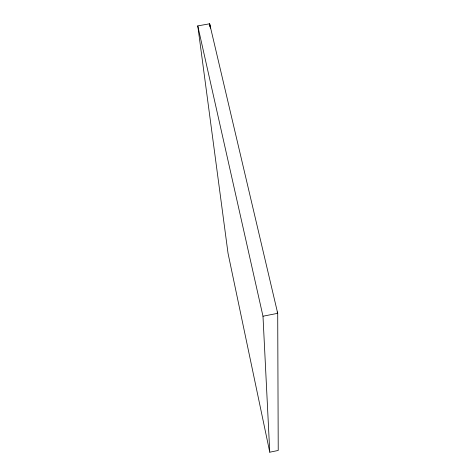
<?xml version="1.0" encoding="UTF-8"?>
<svg xmlns="http://www.w3.org/2000/svg" width="476" height="476" viewBox="0 0 476 476"><rect width="100%" height="100%" fill="white"/><g stroke="black" fill="none" stroke-linecap="round" stroke-linejoin="round"><path stroke-width="0.71" d="M269.767 452.2L278.228 450.457L277.71 313.321L209.648 23.8L197.772 25.894L228.034 253.297L269.767 452.2L262.984 316.219L197.772 25.894M262.984 316.219L277.71 313.321L277.145 311.97M210.398 28.155L209.648 23.8L209.981 26.751"/></g></svg>
